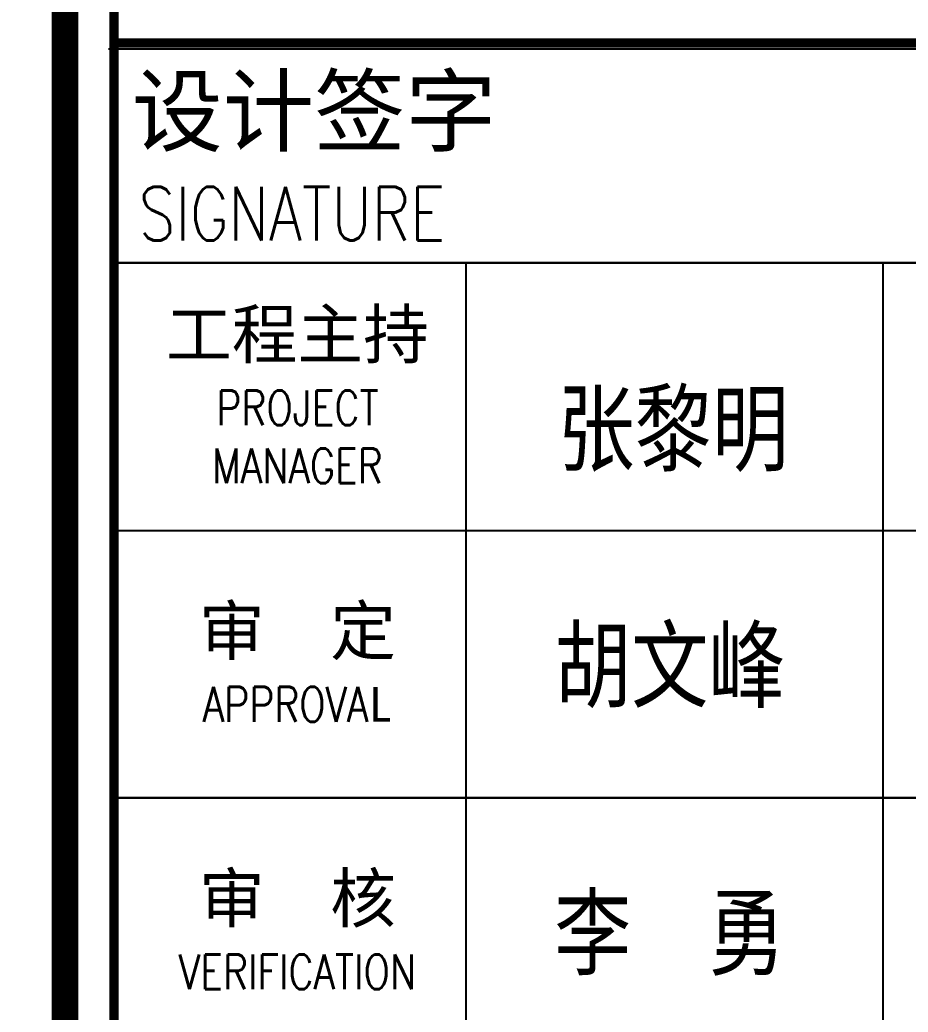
# Model space of a CAD drawing. Extents: x 815029915 to 815825525, y 579155098 to 579748855.
# Drawn here: x 815250510 to 815253830, y 579337636 to 579341345 of the extents above; entities that cross this region are included whole.
import ezdxf

# ---------------------------------------------------------------- set-up
doc = ezdxf.new("R2010")
doc.units = 0
doc.header["$LTSCALE"] = 100
doc.header["$MEASUREMENT"] = 0
for name, color, linetype in [('AXIS', 3, 'Continuous'), ('PUB_TITLE', 4, 'Continuous'), ('TK', 7, 'Continuous')]:
    doc.layers.add(name, color=color, linetype=linetype)
doc.styles.add('_TCH_DIM_T3', font='SIMPLEX', dxfattribs={"width": 0.705882, "bigfont": 'GBCBIG'})
doc.styles.add('CCIAD-图框(标题项)', font='')
doc.styles.add('CCIAD-图框(版权说明)', font='txt.shx', dxfattribs={"width": 0.7, "bigfont": 'gbcbig.shx'})
doc.styles.add('基本字体', font='simplex.shx', dxfattribs={"height": 180, "bigfont": 'hztxt.shx'})
doc.styles.get('CCIAD-图框(标题项)').set_extended_font_data('SimHei')
doc.dimstyles.new('_TCH_ARCH-100', dxfattribs={"dimscale": 100, "dimtxt": 2.975, "dimasz": 1, "dimexe": 2.5, "dimexo": 3, "dimgap": 1, "dimtad": 1, "dimdec": 0, "dimzin": 0, "dimdsep": 46, "dimtxsty": '_TCH_DIM_T3', "dimblk": 'ARCHTICK', "dimcen": 0.09, "dimclrt": 7, "dimazin": 2, "dimtfac": 1, "dimtdec": 0, "dimtix": 1, "dimtmove": 2, "dimatfit": 3, "dimfxl": 0, "dimtolj": 1, "dimtzin": 0, "dimarcsym": 0})

# ---------------------------------------------------------------- blocks, each defined once
blk = doc.blocks.new('CCIAD-TK-A0-图签')
at = {"layer": 'TK', "color": 0}
for p, q in [((1126.117, 129.855), (1177.387, 129.855)), ((1125.917, 129.628), (1177.187, 129.628))]:
    blk.add_line(p, q, dxfattribs=at)
at = {"layer": 'TK'}
for p, q in [((1177.187, 129.628), (1126.117, 129.628)), ((1126.117, 121.628), (1177.187, 121.628)), ((1126.117, 121.628), (1177.187, 121.628)), ((1126.117, 121.628), (1177.187, 121.628)), ((1177.187, 121.628), (1126.117, 121.628)), ((1139.265, 121.628), (1139.265, 51.628)), ((1154.858, 121.628), (1154.858, 51.628)), ((1126.117, 111.628), (1177.187, 111.628)), ((1126.117, 111.628), (1177.187, 111.628)), ((1177.187, 101.628), (1126.117, 101.628)), ((1126.117, 101.628), (1177.187, 101.628)), ((1126.117, 101.628), (1177.187, 101.628))]:
    blk.add_line(p, q, dxfattribs=at)
for points, const_width in [([(1124.286, 10.457), (1124.286, 831)], 1), ([(1126.117, 129.855), (1177.387, 129.855)], 0.347)]:
    blk.add_lwpolyline(points, dxfattribs=dict(at, const_width=const_width))
at = {"layer": 'TK', "const_width": 0.347}
blk.add_lwpolyline([(1126.117, 185.398), (1177.387, 185.398), (1177.387, 13.253), (1126.117, 13.253)], close=True, dxfattribs=at)
at = {"layer": 'TK', "style": 'CCIAD-图框(标题项)'}
blk.add_text('设计签字', height=2.5, dxfattribs=at).set_placement((1126.777, 126.056))
at = {"layer": 'TK', "style": 'CCIAD-图框(版权说明)', "width": 0.8}
blk.add_text('SIGNATURE', height=2, dxfattribs=at).set_placement((1127.042, 122.468))
at = {"layer": 'TK', "char_height": 1.8, "width": 11.6, "attachment_point": 5, "style": '基本字体'}
for s, insert in [('{\\fSimHei|b0|i0|c134|p49;工程主持\\fSimSun|b0|i0|c134|p2;\\W0.8;\\P\\Fsimplex,hztxt|c134;\\H0.7225x;PROJECT MANAGER\\fKaiTi_GB2312|b0|i0|c134|p49; }', (1132.976, 116.628)), ('{\\fSimHei|b0|i0|c134|p49;审  定\\H1.167x;\\W0.8;\\P\\Fsimplex,hztxt|c134;\\H0.6189x;APPROVA\\fKaiTi_GB2312|b0|i0|c134|p49;\\W1;L }', (1132.976, 106.628)), ('{\\fSimHei|b0|i0|c134|p49;审  核\\fKaiTi_GB2312|b0|i0|c134|p49;\\H1.167x;\\W0.8;\\P\\Fsimplex,hztxt|c134;\\H0.619x;VERIFICATION\\H1.3843x; }', (1132.976, 96.628))]:
    blk.add_mtext(s, dxfattribs=dict(at, insert=insert))
blk = doc.blocks.new('_ArchTick')
at = {"color": 0, "linetype": 'ByBlock', "const_width": 0.4}
blk.add_lwpolyline([(-0.5, -0.5), (0.5, 0.5)], dxfattribs=at)
blk = doc.blocks.new('*D546')
at = {"layer": 'AXIS', "color": 0, "lineweight": -2, "transparency": 16777216}
for p, q in [((815249806.9, 579355295.5), (815252105, 579352997.4)), ((815237008.2, 579338254.2), (815251928.2, 579353174.2)), ((815234886.9, 579340375.6), (815237185, 579338077.5))]:
    blk.add_line(p, q, dxfattribs=at)
at = {"layer": 'Defpoints', "color": 0, "transparency": 16777216}
for p in [(815249594.7, 579355507.6), (815251928.2, 579353174.2), (815234674.8, 579340587.7)]:
    blk.add_point(p, dxfattribs=at)
at = {"layer": 'AXIS', "color": 0, "lineweight": -2, "transparency": 16777216, "xscale": 100, "yscale": 100, "zscale": 100}
for p, rotation in [((815251928.2, 579353174.2), 44.9999999995422), ((815237008.2, 579338254.2), 224.9999999995422)]:
    blk.add_blockref('_ArchTick', p, dxfattribs=dict(at, rotation=rotation))
at = {"layer": 'AXIS', "color": 7, "transparency": 16777216, "insert": (815244292.3, 579345890.1), "char_height": 297.5, "attachment_point": 5, "rotation": 45, "style": '_TCH_DIM_T3'}
blk.add_mtext('\\A1;21100', dxfattribs=at)

msp = doc.modelspace()

# ---------------------------------------------------------------- block references
at = {"layer": 'TK', "xscale": 100, "yscale": 100, "zscale": 100}
msp.add_blockref('CCIAD-TK-A0-图签', (815138250.2, 579328273.9), dxfattribs=at)

# ---------------------------------------------------------------- texts
at = {"layer": 'PUB_TITLE', "style": 'CCIAD-图框(标题项)', "width": 0.8}
for s, p in [('张黎明', (815252519.9, 579339686)), ('胡文峰', (815252507.5, 579338801.8)), ('李  勇', (815252507.5, 579337801.8))]:
    msp.add_text(s, height=264, dxfattribs=at).set_placement(p)

# ---------------------------------------------------------------- dimensions: what is measured, and where the dimension line sits
at = {"layer": 'AXIS'}
dim = msp.add_aligned_dim(p1=(815234674.8, 579340587.7), p2=(815249594.7, 579355507.6), distance=-3300, dimstyle='_TCH_ARCH-100', dxfattribs=at)
dim.commit()
dim.dimension.update_dxf_attribs({"geometry": '*D546', "text_midpoint": (815244292.3, 579345890.1)})

doc.saveas('drawing.dxf')
